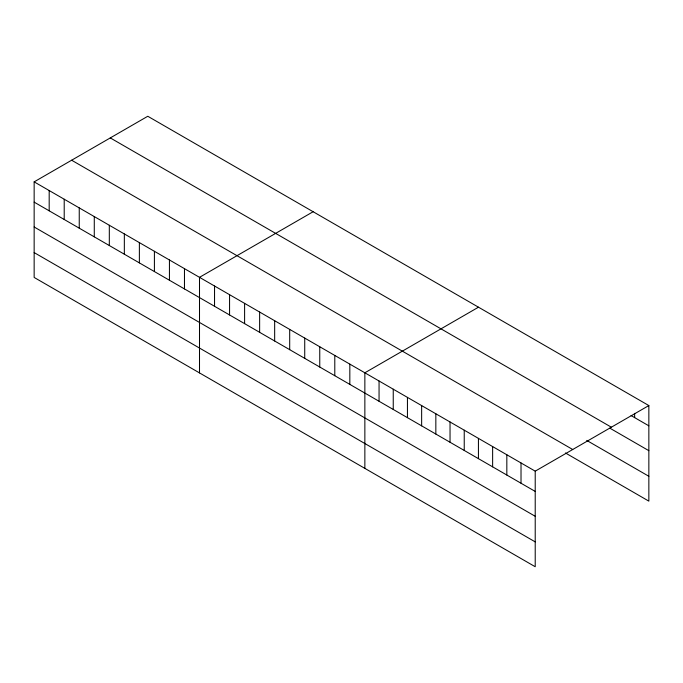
<?xml version="1.0" encoding="UTF-8"?>
<svg xmlns="http://www.w3.org/2000/svg" width="683" height="683" viewBox="0 0 683 683"><rect width="100%" height="100%" fill="white"/><g stroke="black" fill="none" stroke-linecap="round" stroke-linejoin="round"><path stroke-width="1.02" d="M34.15 181.866L535.216 471.159L535.216 566.736L34.15 277.443L34.15 181.866L147.784 116.264L648.85 405.557L648.85 501.134L565.447 452.974M313.13 211.73L199.504 277.332L199.504 372.909M478.484 307.196L364.859 372.798L364.859 468.376M535.216 471.159L648.85 405.557M631.101 415.58L648.85 425.825M110.279 137.915L611.353 427.199M609.808 428.13L648.85 450.678M586.74 440.415L648.85 476.282M71.647 160.223L572.721 449.508M34.15 202.134L535.216 491.427M34.15 226.987L535.216 516.28M34.15 252.59L535.216 541.884M634.652 413.36L634.652 417.629M521.018 462.963L521.018 483.231M506.829 454.767L506.829 475.035M492.631 446.571L492.631 466.839M478.433 438.375L478.433 458.643M464.235 430.179L464.235 450.447M450.037 421.983L450.037 442.251M435.839 413.778L435.839 434.046M421.642 405.582L421.642 425.851M407.444 397.386L407.444 417.654M393.246 389.19L393.246 409.459M379.056 380.994L379.056 401.262M349.824 364.124L349.824 384.392M334.79 355.442L334.79 375.71M319.755 346.768L319.755 367.036M304.729 338.085L304.729 358.353M289.694 329.411L289.694 349.67M274.66 320.728L274.66 340.996M259.634 312.046L259.634 332.314M244.599 303.372L244.599 323.64M229.565 294.689L229.565 314.957M214.539 286.015L214.539 306.283M184.47 268.658L184.47 288.926M169.435 259.975L169.435 280.243M154.409 251.301L154.409 271.569M139.375 242.619L139.375 262.887M124.34 233.945L124.34 254.213M109.314 225.262L109.314 245.53M94.28 216.588L94.28 236.847M79.245 207.905L79.245 228.173M64.211 199.223L64.211 219.491M49.185 190.548L49.185 210.816"/></g></svg>
